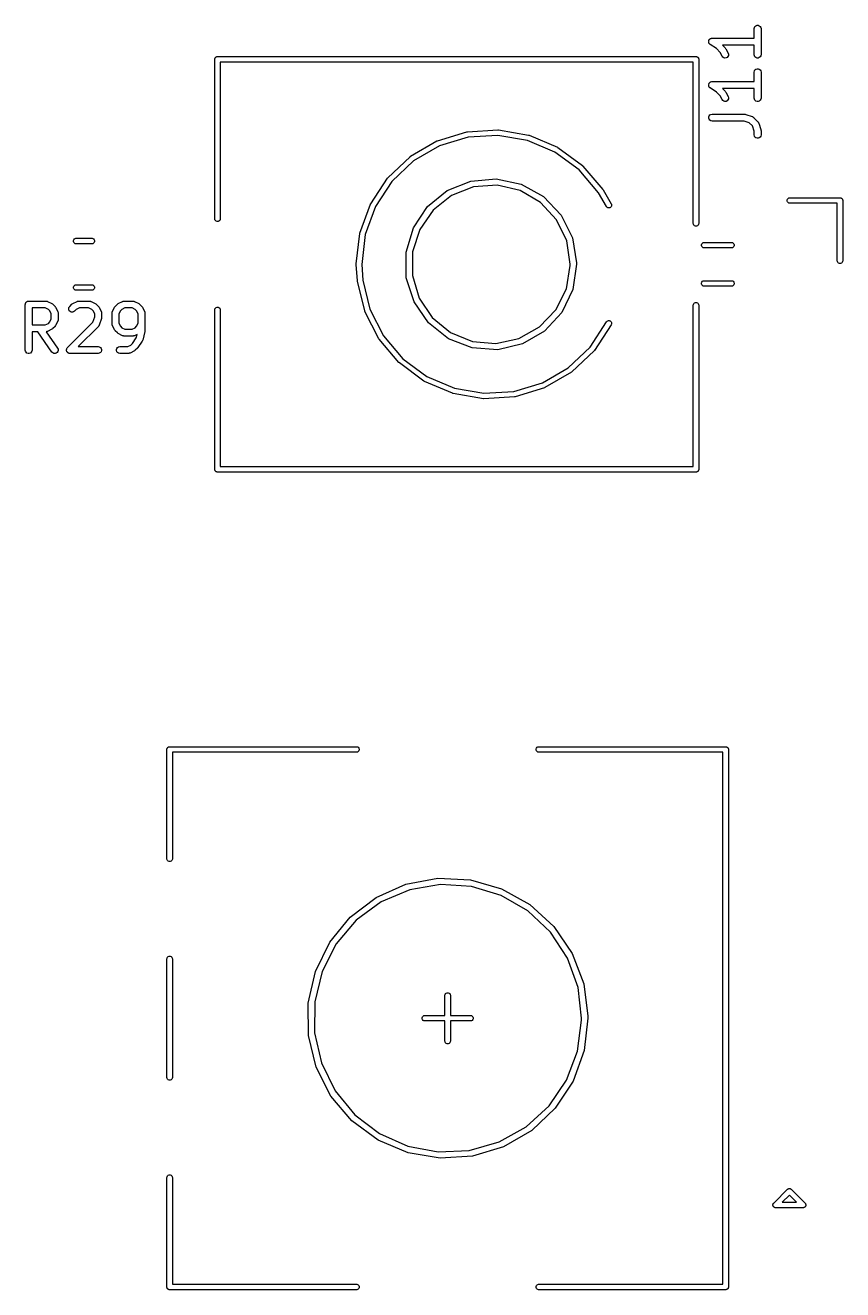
# Model space of a CAD drawing. Extents: x 105.5 to 202.9, y -138.6 to -44.
# Drawn here: x 178.81 to 196.75, y -119.03 to -91.27 of the extents above; entities that cross this region are included whole.
import ezdxf

# ---------------------------------------------------------------- set-up
doc = ezdxf.new("R2010")
doc.units = 0
doc.header["$MEASUREMENT"] = 0
doc.layers.add('BLACK', color=7, linetype='CONTINUOUS')

msp = doc.modelspace()

# ---------------------------------------------------------------- linework, layer by layer
at = {"layer": 'BLACK', "linetype": 'CONTINUOUS'}
for p, q in [((194.812, -91.3215), (194.825, -91.2989)), ((194.825, -91.2989), (194.845, -91.2822)), ((194.845, -91.2822), (194.87, -91.2733)), ((194.87, -91.2733), (194.896, -91.2733)), ((194.896, -91.2733), (194.92, -91.2822)), ((194.92, -91.2822), (194.94, -91.2989)), ((194.94, -91.2989), (194.953, -91.3215)), ((193.816, -91.5993), (193.818, -91.5954)), ((193.818, -91.5954), (193.823, -91.5885)), ((193.823, -91.5885), (193.828, -91.581)), ((193.828, -91.581), (193.832, -91.5786)), ((193.832, -91.5786), (193.834, -91.5754)), ((193.834, -91.5754), (193.842, -91.5709)), ((193.842, -91.5709), (193.849, -91.5656)), ((193.849, -91.5656), (193.853, -91.5645)), ((193.853, -91.5645), (193.857, -91.5624)), ((193.857, -91.5624), (193.866, -91.5608)), ((193.866, -91.5608), (193.874, -91.5583)), ((193.874, -91.5583), (193.879, -91.5586)), ((193.879, -91.5586), (193.883, -91.5579)), ((193.883, -91.5579), (194.808, -91.5579)), ((194.808, -91.3471), (194.812, -91.3215)), ((194.808, -91.5579), (194.808, -91.3471)), ((194.953, -91.3215), (194.958, -91.3471)), ((194.958, -91.3471), (194.958, -91.9186)), ((193.808, -91.628), (193.809, -91.624)), ((193.809, -91.6369), (193.808, -91.628)), ((193.809, -91.6198), (193.812, -91.6114)), ((193.809, -91.624), (193.809, -91.6198)), ((193.809, -91.6459), (193.809, -91.6369)), ((193.81, -91.6498), (193.809, -91.6459)), ((193.811, -91.6539), (193.81, -91.6498)), ((193.815, -91.6619), (193.811, -91.6539)), ((193.812, -91.6114), (193.814, -91.6027)), ((193.814, -91.6027), (193.816, -91.5993)), ((193.818, -91.6704), (193.815, -91.6619)), ((193.82, -91.6735), (193.818, -91.6704)), ((193.822, -91.6773), (193.82, -91.6735)), ((193.829, -91.6835), (193.822, -91.6773)), ((193.834, -91.6903), (193.829, -91.6835)), ((193.838, -91.6924), (193.834, -91.6903)), ((193.841, -91.6953), (193.838, -91.6924)), ((193.978, -91.7864), (193.841, -91.6953)), ((194.059, -91.8678), (193.978, -91.7864)), ((194.101, -91.9521), (194.059, -91.8678)), ((194.808, -91.7079), (194.111, -91.7079)), ((194.111, -91.7079), (194.174, -91.7703)), ((194.174, -91.7703), (194.181, -91.7801)), ((194.181, -91.7801), (194.188, -91.7898)), ((194.188, -91.7898), (194.235, -91.885)), ((194.808, -91.9186), (194.808, -91.7079)), ((182.97, -92.0094), (182.972, -92.0044)), ((182.97, -92.0148), (182.97, -92.0094)), ((182.97, -95.5252), (182.97, -92.0148)), ((182.972, -92.0044), (182.973, -91.9992)), ((182.973, -91.9992), (182.976, -91.9946)), ((182.976, -91.9946), (182.977, -91.9895)), ((182.977, -91.9895), (182.981, -91.9854)), ((182.981, -91.9854), (182.984, -91.9808)), ((182.984, -91.9808), (182.988, -91.9774)), ((182.988, -91.9774), (182.991, -91.9733)), ((182.991, -91.9733), (182.996, -91.9707)), ((182.996, -91.9707), (183, -91.9672)), ((183, -91.9672), (183.005, -91.9654)), ((183.005, -91.9654), (183.009, -91.9627)), ((183.009, -91.9627), (183.015, -91.9618)), ((183.015, -91.9618), (183.02, -91.96)), ((183.02, -91.96), (183.025, -91.96)), ((183.025, -91.96), (183.025, -91.96)), ((183.025, -91.96), (193.535, -91.96)), ((193.47, -92.08), (183.09, -92.08)), ((183.09, -92.08), (183.09, -95.5252)), ((193.47, -95.6252), (193.47, -92.08)), ((193.535, -91.96), (193.541, -91.96)), ((193.535, -91.96), (193.535, -91.96)), ((193.541, -91.96), (193.546, -91.9618)), ((193.546, -91.9618), (193.551, -91.9627)), ((193.551, -91.9627), (193.556, -91.9654)), ((193.556, -91.9654), (193.561, -91.9672)), ((193.561, -91.9672), (193.565, -91.9707)), ((193.565, -91.9707), (193.569, -91.9733)), ((193.569, -91.9733), (193.573, -91.9774)), ((193.573, -91.9774), (193.577, -91.9808)), ((193.577, -91.9808), (193.58, -91.9855)), ((193.58, -91.9855), (193.583, -91.9895)), ((193.583, -91.9895), (193.585, -91.9945)), ((193.585, -91.9945), (193.587, -91.9992)), ((193.587, -91.9992), (193.588, -92.0044)), ((193.588, -92.0044), (193.59, -92.0094)), ((193.59, -92.0094), (193.59, -92.0147)), ((193.59, -92.0147), (193.59, -92.0148)), ((193.59, -92.0148), (193.59, -95.6252)), ((194.117, -91.973), (194.101, -91.9521)), ((194.139, -91.9874), (194.117, -91.973)), ((194.164, -91.9934), (194.139, -91.9874)), ((194.19, -91.9905), (194.164, -91.9934)), ((194.213, -91.9788), (194.19, -91.9905)), ((194.231, -91.9599), (194.213, -91.9788)), ((194.241, -91.936), (194.231, -91.9599)), ((194.235, -91.885), (194.243, -91.91)), ((194.243, -91.91), (194.241, -91.936)), ((194.812, -91.9442), (194.808, -91.9186)), ((194.825, -91.9668), (194.812, -91.9442)), ((194.845, -91.9835), (194.825, -91.9668)), ((194.87, -91.9924), (194.845, -91.9835)), ((194.896, -91.9924), (194.87, -91.9924)), ((194.92, -91.9835), (194.896, -91.9924)), ((194.94, -91.9668), (194.92, -91.9835)), ((194.953, -91.9442), (194.94, -91.9668)), ((194.958, -91.9186), (194.953, -91.9442)), ((194.808, -92.2995), (194.812, -92.2739)), ((194.808, -92.5102), (194.808, -92.2995)), ((194.812, -92.2739), (194.825, -92.2513)), ((194.825, -92.2513), (194.845, -92.2346)), ((194.845, -92.2346), (194.87, -92.2257)), ((194.87, -92.2257), (194.896, -92.2257)), ((194.896, -92.2257), (194.92, -92.2346)), ((194.92, -92.2346), (194.94, -92.2513)), ((194.94, -92.2513), (194.953, -92.2739)), ((194.953, -92.2739), (194.958, -92.2995)), ((194.958, -92.2995), (194.958, -92.871)), ((193.808, -92.5804), (193.809, -92.5764)), ((193.809, -92.5893), (193.808, -92.5804)), ((193.809, -92.5722), (193.812, -92.5638)), ((193.809, -92.5764), (193.809, -92.5722)), ((193.809, -92.5983), (193.809, -92.5893)), ((193.81, -92.6022), (193.809, -92.5983)), ((193.811, -92.6063), (193.81, -92.6022)), ((193.815, -92.6143), (193.811, -92.6063)), ((193.812, -92.5638), (193.814, -92.5551)), ((193.814, -92.5551), (193.816, -92.5516)), ((193.818, -92.6227), (193.815, -92.6143)), ((193.816, -92.5516), (193.818, -92.5477)), ((193.818, -92.5477), (193.823, -92.5409)), ((193.82, -92.6259), (193.818, -92.6227)), ((193.822, -92.6296), (193.82, -92.6259)), ((193.829, -92.6358), (193.822, -92.6296)), ((193.823, -92.5409), (193.828, -92.5334)), ((193.828, -92.5334), (193.832, -92.531)), ((193.834, -92.6427), (193.829, -92.6358)), ((193.832, -92.531), (193.834, -92.5278)), ((193.834, -92.5278), (193.842, -92.5233)), ((193.838, -92.6448), (193.834, -92.6427)), ((193.841, -92.6476), (193.838, -92.6448)), ((193.978, -92.7388), (193.841, -92.6476)), ((193.842, -92.5233), (193.849, -92.518)), ((193.849, -92.518), (193.853, -92.5168)), ((193.853, -92.5168), (193.857, -92.5148)), ((193.857, -92.5148), (193.866, -92.5132)), ((193.866, -92.5132), (193.874, -92.5107)), ((193.874, -92.5107), (193.879, -92.511)), ((193.879, -92.511), (193.883, -92.5102)), ((193.883, -92.5102), (194.808, -92.5102)), ((194.808, -92.6602), (194.111, -92.6602)), ((194.111, -92.6602), (194.174, -92.7227)), ((194.808, -92.871), (194.808, -92.6602)), ((194.059, -92.8201), (193.978, -92.7388)), ((194.101, -92.9045), (194.059, -92.8201)), ((194.117, -92.9254), (194.101, -92.9045)), ((194.139, -92.9398), (194.117, -92.9254)), ((194.164, -92.9458), (194.139, -92.9398)), ((194.19, -92.9428), (194.164, -92.9458)), ((194.174, -92.7227), (194.181, -92.7325)), ((194.181, -92.7325), (194.188, -92.7422)), ((194.188, -92.7422), (194.235, -92.8374)), ((194.213, -92.9312), (194.19, -92.9428)), ((194.231, -92.9123), (194.213, -92.9312)), ((194.241, -92.8884), (194.231, -92.9123)), ((194.235, -92.8374), (194.243, -92.8624)), ((194.243, -92.8624), (194.241, -92.8884)), ((194.812, -92.8966), (194.808, -92.871)), ((194.825, -92.9192), (194.812, -92.8966)), ((194.845, -92.9359), (194.825, -92.9192)), ((194.87, -92.9448), (194.845, -92.9359)), ((194.896, -92.9448), (194.87, -92.9448)), ((194.92, -92.9359), (194.896, -92.9448)), ((194.94, -92.9192), (194.92, -92.9359)), ((194.953, -92.8966), (194.94, -92.9192)), ((194.958, -92.871), (194.953, -92.8966)), ((193.809, -93.2865), (193.818, -93.262)), ((193.818, -93.262), (193.834, -93.2421)), ((193.834, -93.2421), (193.857, -93.229)), ((193.857, -93.229), (193.883, -93.2245)), ((193.883, -93.2245), (194.597, -93.2245)), ((194.597, -93.2245), (194.609, -93.2266)), ((194.609, -93.2266), (194.621, -93.2284)), ((194.621, -93.2284), (194.763, -93.276)), ((193.809, -93.3125), (193.809, -93.2865)), ((193.818, -93.337), (193.809, -93.3125)), ((193.834, -93.357), (193.818, -93.337)), ((193.857, -93.37), (193.834, -93.357)), ((193.883, -93.3745), (193.857, -93.37)), ((194.585, -93.3745), (193.883, -93.3745)), ((194.699, -93.4127), (194.585, -93.3745)), ((194.769, -93.4829), (194.699, -93.4127)), ((194.763, -93.276), (194.767, -93.278)), ((194.767, -93.278), (194.771, -93.2792)), ((194.808, -93.5974), (194.769, -93.4829)), ((194.771, -93.2792), (194.779, -93.2842)), ((194.779, -93.2842), (194.786, -93.2884)), ((194.786, -93.2884), (194.789, -93.2916)), ((194.789, -93.2916), (194.793, -93.2941)), ((194.793, -93.2941), (194.888, -93.3893)), ((194.888, -93.3893), (194.891, -93.3929)), ((194.891, -93.3929), (194.894, -93.3958)), ((194.894, -93.3958), (194.898, -93.4035)), ((194.898, -93.4035), (194.903, -93.4107)), ((194.903, -93.4107), (194.904, -93.4149)), ((194.904, -93.4149), (194.906, -93.4187)), ((194.906, -93.4187), (194.954, -93.5615)), ((187.266, -94.15), (187.846, -93.8132)), ((187.846, -93.8132), (187.852, -93.8099)), ((187.852, -93.8099), (187.855, -93.809)), ((187.855, -93.809), (187.858, -93.8077)), ((187.858, -93.8077), (188.5, -93.6133)), ((188.528, -93.7302), (187.9, -93.9205)), ((188.5, -93.6133), (188.507, -93.6116)), ((188.507, -93.6116), (188.511, -93.6114)), ((188.511, -93.6114), (188.514, -93.6109)), ((188.514, -93.6109), (189.183, -93.5694)), ((189.184, -93.6896), (188.528, -93.7302)), ((189.183, -93.5694), (189.191, -93.5694)), ((189.831, -93.8007), (189.184, -93.6896)), ((189.191, -93.5694), (189.194, -93.5699)), ((189.194, -93.5699), (189.197, -93.5701)), ((189.197, -93.5701), (189.858, -93.6837)), ((190.435, -94.0578), (189.831, -93.8007)), ((189.858, -93.6837), (189.858, -93.6837)), ((189.858, -93.6837), (189.858, -93.6837)), ((189.858, -93.6837), (189.865, -93.6854)), ((189.865, -93.6854), (189.868, -93.6867)), ((189.868, -93.6867), (189.871, -93.6876)), ((189.871, -93.6876), (190.488, -93.9501)), ((194.808, -93.6805), (194.808, -93.5974)), ((194.812, -93.7061), (194.808, -93.6805)), ((194.825, -93.7287), (194.812, -93.7061)), ((194.845, -93.7454), (194.825, -93.7287)), ((194.87, -93.7543), (194.845, -93.7454)), ((194.896, -93.7543), (194.87, -93.7543)), ((194.92, -93.7454), (194.896, -93.7543)), ((194.94, -93.7287), (194.92, -93.7454)), ((194.953, -93.7061), (194.94, -93.7287)), ((194.958, -93.6805), (194.953, -93.7061)), ((194.954, -93.5615), (194.956, -93.5734)), ((194.956, -93.5734), (194.958, -93.5852)), ((194.958, -93.5852), (194.958, -93.6805)), ((187.9, -93.9205), (187.332, -94.2503)), ((190.963, -94.4469), (190.435, -94.0578)), ((190.488, -93.9501), (190.495, -93.9534)), ((190.495, -93.9534), (190.497, -93.9554)), ((190.497, -93.9554), (190.5, -93.957)), ((190.5, -93.957), (191.04, -94.3544)), ((186.768, -94.6194), (187.255, -94.1583)), ((187.332, -94.2503), (186.856, -94.7018)), ((187.255, -94.1583), (187.261, -94.1536)), ((187.261, -94.1536), (187.263, -94.1519)), ((187.263, -94.1519), (187.266, -94.15)), ((191.04, -94.3544), (191.04, -94.3544)), ((191.04, -94.3544), (191.04, -94.3544)), ((191.04, -94.3544), (191.046, -94.3592)), ((191.046, -94.3592), (191.048, -94.3617)), ((191.048, -94.3617), (191.05, -94.3639)), ((191.05, -94.3639), (191.484, -94.8749)), ((186.391, -95.1908), (186.759, -94.6301)), ((186.759, -94.6301), (186.764, -94.6242)), ((186.759, -94.6301), (186.759, -94.6301)), ((186.759, -94.6301), (186.759, -94.6301)), ((186.764, -94.6242), (186.766, -94.6219)), ((186.766, -94.6219), (186.768, -94.6194)), ((188.591, -94.6919), (189.148, -94.6437)), ((189.148, -94.6437), (189.695, -94.7614)), ((191.39, -94.9485), (190.963, -94.4469)), ((186.856, -94.7018), (186.496, -95.2508)), ((187.64, -95.2547), (188.073, -94.9018)), ((188.073, -94.9018), (188.591, -94.6919)), ((188.651, -94.8219), (188.168, -95.0086)), ((189.167, -94.7854), (188.651, -94.8219)), ((189.671, -94.9022), (189.167, -94.7854)), ((190.118, -95.1621), (189.671, -94.9022)), ((189.695, -94.7614), (190.183, -95.0345)), ((191.484, -94.8749), (191.489, -94.8808)), ((191.489, -94.8808), (191.49, -94.8823)), ((191.49, -94.8823), (191.491, -94.8836)), ((191.491, -94.8836), (191.671, -95.1936)), ((186.156, -95.8335), (186.385, -95.2033)), ((186.385, -95.2033), (186.388, -95.1965)), ((186.388, -95.1965), (186.39, -95.1937)), ((186.39, -95.1937), (186.391, -95.1908)), ((188.168, -95.0086), (187.762, -95.3289)), ((190.469, -95.542), (190.118, -95.1621)), ((190.183, -95.0345), (190.568, -95.439)), ((191.567, -95.2539), (191.39, -94.9485)), ((191.671, -95.1936), (191.674, -95.2002)), ((191.674, -95.2002), (191.678, -95.2136)), ((195.53, -95.1094), (195.537, -95.0895)), ((195.53, -95.1306), (195.53, -95.1094)), ((195.537, -95.1505), (195.53, -95.1306)), ((195.537, -95.0895), (195.551, -95.0733)), ((195.551, -95.1667), (195.537, -95.1505)), ((195.551, -95.0733), (195.569, -95.0627)), ((195.569, -95.1773), (195.551, -95.1667)), ((195.569, -95.0627), (195.585, -95.06)), ((195.585, -95.18), (195.569, -95.1773)), ((195.585, -95.06), (196.695, -95.06)), ((196.63, -95.18), (195.585, -95.18)), ((196.63, -96.4452), (196.63, -95.18)), ((196.695, -95.06), (196.701, -95.06)), ((196.695, -95.06), (196.695, -95.06)), ((196.701, -95.06), (196.706, -95.0618)), ((196.706, -95.0618), (196.711, -95.0627)), ((196.711, -95.0627), (196.716, -95.0654)), ((196.716, -95.0654), (196.721, -95.0672)), ((196.721, -95.0672), (196.725, -95.0707)), ((196.725, -95.0707), (196.729, -95.0733)), ((196.729, -95.0733), (196.733, -95.0774)), ((196.733, -95.0774), (196.737, -95.0808)), ((196.737, -95.0808), (196.74, -95.0855)), ((196.74, -95.0855), (196.743, -95.0895)), ((196.743, -95.0895), (196.745, -95.0945)), ((196.745, -95.0945), (196.747, -95.0992)), ((196.747, -95.0992), (196.748, -95.1044)), ((196.748, -95.1044), (196.75, -95.1094)), ((196.75, -95.1094), (196.75, -95.1147)), ((196.75, -95.1147), (196.75, -95.1148)), ((196.75, -95.1148), (196.75, -96.4452)), ((186.496, -95.2508), (186.272, -95.8679)), ((187.329, -95.7195), (187.64, -95.2547)), ((187.762, -95.3289), (187.468, -95.7545)), ((190.568, -95.439), (190.818, -95.939)), ((191.575, -95.265), (191.567, -95.2539)), ((191.586, -95.2739), (191.575, -95.265)), ((191.598, -95.2801), (191.586, -95.2739)), ((191.612, -95.2833), (191.598, -95.2801)), ((191.626, -95.2833), (191.612, -95.2833)), ((191.639, -95.2801), (191.626, -95.2833)), ((191.652, -95.2739), (191.639, -95.2801)), ((191.662, -95.265), (191.652, -95.2739)), ((191.671, -95.2539), (191.662, -95.265)), ((191.676, -95.2411), (191.671, -95.2539)), ((191.679, -95.2275), (191.676, -95.2411)), ((191.678, -95.2136), (191.679, -95.2275)), ((182.973, -95.5408), (182.97, -95.5252)), ((182.984, -95.5592), (182.973, -95.5408)), ((183, -95.5728), (182.984, -95.5592)), ((183.02, -95.58), (183, -95.5728)), ((183.041, -95.58), (183.02, -95.58)), ((183.061, -95.5728), (183.041, -95.58)), ((183.077, -95.5592), (183.061, -95.5728)), ((183.087, -95.5408), (183.077, -95.5592)), ((183.09, -95.5252), (183.087, -95.5408)), ((187.169, -96.2551), (187.329, -95.7195)), ((187.468, -95.7545), (187.312, -96.2478)), ((190.693, -96.0084), (190.469, -95.542)), ((193.473, -95.6408), (193.47, -95.6252)), ((193.484, -95.6592), (193.473, -95.6408)), ((193.5, -95.6728), (193.484, -95.6592)), ((193.52, -95.68), (193.5, -95.6728)), ((193.541, -95.68), (193.52, -95.68)), ((193.561, -95.6728), (193.541, -95.68)), ((193.577, -95.6592), (193.561, -95.6728)), ((193.587, -95.6408), (193.577, -95.6592)), ((193.59, -95.6252), (193.587, -95.6408)), ((179.869, -95.9994), (179.876, -95.9795)), ((179.869, -96.0206), (179.869, -95.9994)), ((179.876, -96.0405), (179.869, -96.0206)), ((179.876, -95.9795), (179.89, -95.9633)), ((179.89, -95.9633), (179.908, -95.9527)), ((179.908, -95.9527), (179.923, -95.95)), ((179.923, -95.95), (180.277, -95.95)), ((180.277, -95.95), (180.292, -95.9527)), ((180.292, -95.9527), (180.31, -95.9633)), ((180.31, -95.9633), (180.324, -95.9795)), ((180.324, -95.9795), (180.331, -95.9994)), ((180.331, -96.0206), (180.324, -96.0405)), ((180.331, -95.9994), (180.331, -96.0206)), ((186.076, -96.5131), (186.153, -95.8471)), ((186.153, -95.847), (186.155, -95.8397)), ((186.153, -95.8471), (186.153, -95.847)), ((186.153, -95.8471), (186.153, -95.8471)), ((186.155, -95.8397), (186.156, -95.8367)), ((186.156, -95.8367), (186.156, -95.8335)), ((186.272, -95.8679), (186.195, -96.5216)), ((190.77, -96.52), (190.693, -96.0084)), ((190.818, -95.939), (190.91, -96.4905)), ((179.89, -96.0567), (179.876, -96.0405)), ((179.908, -96.0673), (179.89, -96.0567)), ((179.923, -96.07), (179.908, -96.0673)), ((180.277, -96.07), (179.923, -96.07)), ((180.292, -96.0673), (180.277, -96.07)), ((180.31, -96.0567), (180.292, -96.0673)), ((180.324, -96.0405), (180.31, -96.0567)), ((187.173, -96.8141), (187.169, -96.2551)), ((187.312, -96.2478), (187.308, -96.7652)), ((193.65, -96.0894), (193.657, -96.0695)), ((193.65, -96.1106), (193.65, -96.0894)), ((193.657, -96.1305), (193.65, -96.1106)), ((193.657, -96.0695), (193.671, -96.0533)), ((193.671, -96.1467), (193.657, -96.1305)), ((193.671, -96.0533), (193.689, -96.0427)), ((193.689, -96.1573), (193.671, -96.1467)), ((193.689, -96.0427), (193.705, -96.04)), ((193.705, -96.16), (193.689, -96.1573)), ((193.705, -96.04), (194.315, -96.04)), ((194.315, -96.16), (193.705, -96.16)), ((194.315, -96.04), (194.331, -96.0427)), ((194.331, -96.1573), (194.315, -96.16)), ((194.331, -96.0427), (194.349, -96.0533)), ((194.349, -96.1467), (194.331, -96.1573)), ((194.349, -96.0533), (194.363, -96.0695)), ((194.363, -96.1305), (194.349, -96.1467)), ((194.363, -96.0695), (194.37, -96.0894)), ((194.37, -96.1106), (194.363, -96.1305)), ((194.37, -96.0894), (194.37, -96.1106)), ((186.075, -96.5163), (186.076, -96.5147)), ((186.075, -96.5237), (186.075, -96.5163)), ((186.098, -96.8815), (186.075, -96.5237)), ((186.076, -96.5147), (186.076, -96.5131)), ((186.195, -96.5216), (186.217, -96.8688)), ((190.685, -97.0577), (190.77, -96.5473)), ((190.77, -96.5473), (190.77, -96.52)), ((190.91, -96.52), (190.827, -97.0728)), ((190.91, -96.4905), (190.91, -96.52)), ((196.633, -96.4608), (196.63, -96.4452)), ((196.644, -96.4792), (196.633, -96.4608)), ((196.66, -96.4928), (196.644, -96.4792)), ((196.68, -96.5), (196.66, -96.4928)), ((196.701, -96.5), (196.68, -96.5)), ((196.721, -96.4928), (196.701, -96.5)), ((196.737, -96.4792), (196.721, -96.4928)), ((196.747, -96.4608), (196.737, -96.4792)), ((196.75, -96.4452), (196.747, -96.4608)), ((186.217, -96.8688), (186.373, -97.5081)), ((187.342, -97.3471), (187.173, -96.8141)), ((187.308, -96.7652), (187.456, -97.2609)), ((179.869, -97.0194), (179.876, -96.9995)), ((179.869, -97.0406), (179.869, -97.0194)), ((179.876, -97.0605), (179.869, -97.0406)), ((179.876, -96.9995), (179.89, -96.9833)), ((179.89, -97.0767), (179.876, -97.0605)), ((179.89, -96.9833), (179.908, -96.9727)), ((179.908, -97.0873), (179.89, -97.0767)), ((179.908, -96.9727), (179.923, -96.97)), ((179.923, -97.09), (179.908, -97.0873)), ((179.923, -96.97), (180.277, -96.97)), ((180.277, -97.09), (179.923, -97.09)), ((180.277, -96.97), (180.292, -96.9727)), ((180.292, -97.0873), (180.277, -97.09)), ((180.292, -96.9727), (180.31, -96.9833)), ((180.31, -97.0767), (180.292, -97.0873)), ((180.31, -96.9833), (180.324, -96.9995)), ((180.324, -97.0605), (180.31, -97.0767)), ((180.324, -96.9995), (180.331, -97.0194)), ((180.331, -97.0406), (180.324, -97.0605)), ((180.331, -97.0194), (180.331, -97.0406)), ((186.098, -96.8831), (186.098, -96.8815)), ((186.098, -96.8848), (186.098, -96.8831)), ((186.099, -96.8921), (186.098, -96.8848)), ((186.259, -97.5434), (186.099, -96.8921)), ((190.454, -97.5205), (190.685, -97.0577)), ((190.827, -97.0728), (190.585, -97.5767)), ((193.65, -96.9294), (193.657, -96.9095)), ((193.65, -96.9506), (193.65, -96.9294)), ((193.657, -96.9705), (193.65, -96.9506)), ((193.657, -96.9095), (193.671, -96.8933)), ((193.671, -96.9867), (193.657, -96.9705)), ((193.671, -96.8933), (193.689, -96.8827)), ((193.689, -96.9973), (193.671, -96.9867)), ((193.689, -96.8827), (193.705, -96.88)), ((193.705, -97), (193.689, -96.9973)), ((193.705, -96.88), (194.315, -96.88)), ((194.315, -97), (193.705, -97)), ((194.315, -96.88), (194.331, -96.8827)), ((194.331, -96.9973), (194.315, -97)), ((194.331, -96.8827), (194.349, -96.8933)), ((194.349, -96.9867), (194.331, -96.9973)), ((194.349, -96.8933), (194.363, -96.9095)), ((194.363, -96.9705), (194.349, -96.9867)), ((194.363, -96.9095), (194.37, -96.9294)), ((194.37, -96.9506), (194.363, -96.9705)), ((194.37, -96.9294), (194.37, -96.9506)), ((178.811, -97.4024), (178.812, -97.3959)), ((178.811, -98.4024), (178.811, -97.4024)), ((178.812, -97.3894), (178.814, -97.3832)), ((178.812, -97.3959), (178.812, -97.3894)), ((178.814, -97.3832), (178.815, -97.3767)), ((178.815, -97.3767), (178.819, -97.371)), ((178.819, -97.371), (178.821, -97.3649)), ((178.821, -97.3649), (178.825, -97.3599)), ((178.825, -97.3599), (178.828, -97.3542)), ((178.828, -97.3542), (178.833, -97.35)), ((178.833, -97.35), (178.838, -97.3449)), ((178.838, -97.3449), (178.843, -97.3416)), ((178.843, -97.3416), (178.848, -97.3374)), ((178.848, -97.3374), (178.854, -97.3352)), ((178.854, -97.3352), (178.86, -97.3319)), ((178.86, -97.3319), (178.867, -97.3308)), ((178.867, -97.3308), (178.873, -97.3285)), ((178.873, -97.3285), (178.879, -97.3285)), ((178.879, -97.3285), (178.886, -97.3274)), ((178.886, -97.3274), (179.267, -97.3274)), ((179.267, -97.3274), (179.271, -97.3281)), ((179.271, -97.3281), (179.275, -97.3279)), ((179.275, -97.3279), (179.284, -97.3304)), ((179.284, -97.3304), (179.292, -97.3319)), ((179.292, -97.3319), (179.296, -97.3341)), ((179.296, -97.3341), (179.3, -97.3353)), ((179.3, -97.3353), (179.395, -97.3829)), ((179.395, -97.3829), (179.405, -97.3901)), ((179.405, -97.3901), (179.415, -97.397)), ((179.415, -97.397), (179.463, -97.4446)), ((179.785, -97.4446), (179.833, -97.397)), ((179.833, -97.397), (179.843, -97.3901)), ((179.843, -97.3901), (179.852, -97.3829)), ((179.852, -97.3829), (179.947, -97.3353)), ((179.947, -97.3353), (179.952, -97.3341)), ((179.952, -97.3341), (179.955, -97.3319)), ((179.955, -97.3319), (179.964, -97.3304)), ((179.964, -97.3304), (179.972, -97.3279)), ((179.972, -97.3279), (179.977, -97.3281)), ((179.977, -97.3281), (179.981, -97.3274)), ((179.981, -97.3274), (180.219, -97.3274)), ((180.219, -97.3274), (180.223, -97.3281)), ((180.223, -97.3281), (180.228, -97.3279)), ((180.228, -97.3279), (180.236, -97.3304)), ((180.236, -97.3304), (180.245, -97.3319)), ((180.245, -97.3319), (180.248, -97.3341)), ((180.248, -97.3341), (180.253, -97.3353)), ((180.253, -97.3353), (180.348, -97.3829)), ((180.348, -97.3829), (180.357, -97.3901)), ((180.357, -97.3901), (180.367, -97.397)), ((180.367, -97.397), (180.415, -97.4446)), ((180.785, -97.4446), (180.833, -97.397)), ((180.833, -97.397), (180.843, -97.3901)), ((180.843, -97.3901), (180.852, -97.3829)), ((180.852, -97.3829), (180.947, -97.3353)), ((180.947, -97.3353), (180.952, -97.3341)), ((180.952, -97.3341), (180.955, -97.3319)), ((180.955, -97.3319), (180.964, -97.3304)), ((180.964, -97.3304), (180.972, -97.3279)), ((180.972, -97.3279), (180.977, -97.3281)), ((180.977, -97.3281), (180.981, -97.3274)), ((180.981, -97.3274), (181.171, -97.3274)), ((181.171, -97.3274), (181.176, -97.3281)), ((181.176, -97.3281), (181.18, -97.3279)), ((181.18, -97.3279), (181.188, -97.3304)), ((181.188, -97.3304), (181.197, -97.3319)), ((181.197, -97.3319), (181.201, -97.3341)), ((181.201, -97.3341), (181.205, -97.3353)), ((181.205, -97.3353), (181.3, -97.3829)), ((181.3, -97.3829), (181.31, -97.3901)), ((181.31, -97.3901), (181.32, -97.397)), ((181.32, -97.397), (181.367, -97.4446)), ((187.66, -97.8069), (187.342, -97.3471)), ((187.456, -97.2609), (187.743, -97.691)), ((193.47, -97.4148), (193.473, -97.3992)), ((193.47, -100.96), (193.47, -97.4148)), ((193.473, -97.3992), (193.484, -97.3808)), ((193.484, -97.3808), (193.5, -97.3672)), ((193.5, -97.3672), (193.52, -97.36)), ((193.52, -97.36), (193.541, -97.36)), ((193.541, -97.36), (193.561, -97.3672)), ((193.561, -97.3672), (193.577, -97.3808)), ((193.577, -97.3808), (193.587, -97.3992)), ((193.587, -97.3992), (193.59, -97.4148)), ((193.59, -97.4148), (193.59, -101.025)), ((178.961, -97.4774), (178.961, -97.8512)), ((179.249, -97.4774), (178.961, -97.4774)), ((179.317, -97.5116), (179.249, -97.4774)), ((179.348, -97.542), (179.317, -97.5116)), ((179.382, -97.6106), (179.348, -97.542)), ((179.382, -97.718), (179.382, -97.6106)), ((179.463, -97.4446), (179.469, -97.4544)), ((179.469, -97.4544), (179.477, -97.4641)), ((179.477, -97.4641), (179.524, -97.5593)), ((179.524, -97.5593), (179.525, -97.5635)), ((179.525, -97.5635), (179.528, -97.5672)), ((179.528, -97.5672), (179.529, -97.5759)), ((179.529, -97.5759), (179.532, -97.5843)), ((179.532, -97.5843), (179.531, -97.5886)), ((179.531, -97.5886), (179.532, -97.5929)), ((179.532, -97.5929), (179.532, -97.7357)), ((179.763, -97.4911), (179.77, -97.4659)), ((179.766, -97.517), (179.763, -97.4911)), ((179.777, -97.5406), (179.766, -97.517)), ((179.77, -97.4659), (179.785, -97.4446)), ((179.795, -97.5591), (179.777, -97.5406)), ((179.819, -97.5701), (179.795, -97.5591)), ((179.845, -97.5723), (179.819, -97.5701)), ((179.87, -97.5656), (179.845, -97.5723)), ((179.891, -97.5507), (179.87, -97.5656)), ((179.93, -97.5116), (179.891, -97.5507)), ((179.999, -97.4774), (179.93, -97.5116)), ((180.201, -97.4774), (179.999, -97.4774)), ((180.27, -97.5116), (180.201, -97.4774)), ((180.3, -97.542), (180.27, -97.5116)), ((180.296, -97.7904), (180.335, -97.6759)), ((180.335, -97.6106), (180.3, -97.542)), ((180.335, -97.6759), (180.335, -97.6106)), ((180.415, -97.4446), (180.422, -97.4544)), ((180.422, -97.4544), (180.429, -97.4641)), ((180.429, -97.4641), (180.477, -97.5593)), ((180.477, -97.5593), (180.478, -97.5635)), ((180.478, -97.5635), (180.48, -97.5672)), ((180.48, -97.5672), (180.482, -97.5759)), ((180.482, -97.6999), (180.481, -97.7118)), ((180.482, -97.5759), (180.484, -97.5843)), ((180.485, -97.6881), (180.482, -97.6999)), ((180.484, -97.5843), (180.484, -97.5886)), ((180.484, -97.5886), (180.485, -97.5929)), ((180.485, -97.5929), (180.485, -97.6881)), ((180.715, -97.5929), (180.716, -97.5886)), ((180.715, -97.831), (180.715, -97.5929)), ((180.716, -97.5843), (180.718, -97.5759)), ((180.716, -97.5886), (180.716, -97.5843)), ((180.718, -97.5759), (180.72, -97.5672)), ((180.72, -97.5672), (180.722, -97.5635)), ((180.722, -97.5635), (180.723, -97.5593)), ((180.723, -97.5593), (180.771, -97.4641)), ((180.771, -97.4641), (180.778, -97.4544)), ((180.778, -97.4544), (180.785, -97.4446)), ((180.9, -97.542), (180.865, -97.6106)), ((180.865, -97.6106), (180.865, -97.8132)), ((180.93, -97.5116), (180.9, -97.542)), ((180.999, -97.4774), (180.93, -97.5116)), ((181.154, -97.4774), (180.999, -97.4774)), ((181.222, -97.5116), (181.154, -97.4774)), ((181.253, -97.542), (181.222, -97.5116)), ((181.287, -97.6106), (181.253, -97.542)), ((181.287, -97.8132), (181.287, -97.6106)), ((181.367, -97.4446), (181.374, -97.4544)), ((181.374, -97.4544), (181.381, -97.4641)), ((181.381, -97.4641), (181.429, -97.5593)), ((181.429, -97.5593), (181.43, -97.5635)), ((181.43, -97.5635), (181.432, -97.5672)), ((181.432, -97.5672), (181.434, -97.5759)), ((181.434, -97.5759), (181.436, -97.5843)), ((181.436, -97.5843), (181.436, -97.5886)), ((181.436, -97.5886), (181.437, -97.5929)), ((181.437, -97.5929), (181.437, -97.9738)), ((182.97, -97.5148), (182.973, -97.4992)), ((182.97, -101.025), (182.97, -97.5148)), ((182.973, -97.4992), (182.984, -97.4808)), ((182.984, -97.4808), (183, -97.4672)), ((183, -97.4672), (183.02, -97.46)), ((183.02, -97.46), (183.041, -97.46)), ((183.041, -97.46), (183.061, -97.4672)), ((183.061, -97.4672), (183.077, -97.4808)), ((183.077, -97.4808), (183.087, -97.4992)), ((183.087, -97.4992), (183.09, -97.5148)), ((183.09, -97.5148), (183.09, -100.96)), ((186.26, -97.5464), (186.259, -97.5434)), ((186.26, -97.5496), (186.26, -97.5464)), ((186.263, -97.5564), (186.26, -97.5496)), ((186.568, -98.1536), (186.263, -97.5564)), ((186.373, -97.5081), (186.672, -98.0928)), ((187.743, -97.691), (188.145, -98.0177)), ((190.097, -97.8949), (190.454, -97.5205)), ((190.585, -97.5767), (190.206, -97.9872)), ((178.961, -97.8512), (179.249, -97.8512)), ((179.249, -97.8512), (179.317, -97.8169)), ((179.395, -97.9457), (179.3, -97.9933)), ((179.317, -97.8169), (179.348, -97.7865)), ((179.348, -97.7865), (179.382, -97.718)), ((179.405, -97.9385), (179.395, -97.9457)), ((179.415, -97.9316), (179.405, -97.9385)), ((179.463, -97.884), (179.415, -97.9316)), ((179.469, -97.8742), (179.463, -97.884)), ((179.477, -97.8645), (179.469, -97.8742)), ((179.524, -97.7693), (179.477, -97.8645)), ((179.525, -97.7651), (179.524, -97.7693)), ((179.528, -97.7614), (179.525, -97.7651)), ((179.529, -97.7527), (179.528, -97.7614)), ((179.532, -97.7443), (179.529, -97.7527)), ((179.532, -97.7357), (179.531, -97.74)), ((179.531, -97.74), (179.532, -97.7443)), ((179.737, -98.3493), (180.296, -97.7904)), ((180.415, -97.884), (179.972, -98.3274)), ((180.417, -97.8804), (180.415, -97.884)), ((180.421, -97.8776), (180.417, -97.8804)), ((180.425, -97.8698), (180.421, -97.8776)), ((180.43, -97.8626), (180.425, -97.8698)), ((180.431, -97.8585), (180.43, -97.8626)), ((180.433, -97.8547), (180.431, -97.8585)), ((180.481, -97.7118), (180.433, -97.8547)), ((180.716, -97.8352), (180.715, -97.831)), ((180.716, -97.8395), (180.716, -97.8352)), ((180.718, -97.8479), (180.716, -97.8395)), ((180.72, -97.8566), (180.718, -97.8479)), ((180.722, -97.8603), (180.72, -97.8566)), ((180.723, -97.8645), (180.722, -97.8603)), ((180.771, -97.9597), (180.723, -97.8645)), ((180.778, -97.9694), (180.771, -97.9597)), ((180.785, -97.9792), (180.778, -97.9694)), ((180.833, -98.0268), (180.785, -97.9792)), ((180.865, -97.8132), (180.9, -97.8818)), ((180.9, -97.8818), (180.93, -97.9122)), ((180.93, -97.9122), (180.999, -97.9464)), ((180.999, -97.9464), (181.154, -97.9464)), ((181.154, -97.9464), (181.222, -97.9122)), ((181.222, -97.9122), (181.253, -97.8818)), ((181.253, -97.8818), (181.287, -97.8132)), ((181.437, -97.9738), (181.435, -97.9828)), ((188.099, -98.153), (187.66, -97.8069)), ((189.645, -98.1477), (190.097, -97.8949)), ((191.205, -98.3382), (191.569, -97.7834)), ((191.669, -97.8492), (191.301, -98.4099)), ((191.569, -97.7834), (191.573, -97.7774)), ((191.573, -97.7774), (191.583, -97.7679)), ((191.583, -97.7679), (191.595, -97.7611)), ((191.595, -97.7611), (191.609, -97.7571)), ((191.609, -97.7571), (191.623, -97.7564)), ((191.623, -97.7564), (191.636, -97.7588)), ((191.636, -97.7588), (191.649, -97.7644)), ((191.649, -97.7644), (191.66, -97.7727)), ((191.66, -97.7727), (191.669, -97.7834)), ((191.669, -97.7834), (191.675, -97.7958)), ((191.675, -97.8367), (191.669, -97.8492)), ((191.675, -97.7958), (191.678, -97.8093)), ((191.678, -97.8232), (191.675, -97.8367)), ((191.678, -97.8093), (191.678, -97.8232)), ((179.085, -98.0012), (178.961, -98.0012)), ((178.961, -98.0012), (178.961, -98.4024)), ((179.396, -98.4454), (179.085, -98.0012)), ((179.271, -98.0004), (179.268, -98.001)), ((179.268, -98.001), (179.519, -98.3594)), ((179.275, -98.0007), (179.271, -98.0004)), ((179.284, -97.9982), (179.275, -98.0007)), ((179.292, -97.9967), (179.284, -97.9982)), ((179.296, -97.9945), (179.292, -97.9967)), ((179.3, -97.9933), (179.296, -97.9945)), ((180.843, -98.0337), (180.833, -98.0268)), ((180.852, -98.0409), (180.843, -98.0337)), ((180.947, -98.0885), (180.852, -98.0409)), ((180.952, -98.0897), (180.947, -98.0885)), ((180.955, -98.0919), (180.952, -98.0897)), ((180.964, -98.0934), (180.955, -98.0919)), ((180.972, -98.0959), (180.964, -98.0934)), ((180.977, -98.0957), (180.972, -98.0959)), ((180.981, -98.0964), (180.977, -98.0957)), ((181.171, -98.0964), (180.981, -98.0964)), ((181.161, -98.2594), (181.245, -98.1335)), ((181.176, -98.0957), (181.171, -98.0964)), ((181.18, -98.0959), (181.176, -98.0957)), ((181.188, -98.0934), (181.18, -98.0959)), ((181.197, -98.0919), (181.188, -98.0934)), ((181.201, -98.0897), (181.197, -98.0919)), ((181.205, -98.0885), (181.201, -98.0897)), ((181.263, -98.0594), (181.205, -98.0885)), ((181.245, -98.1335), (181.263, -98.0594)), ((181.377, -98.2059), (181.281, -98.3487)), ((181.382, -98.1941), (181.377, -98.2059)), ((181.387, -98.1825), (181.382, -98.1941)), ((181.435, -97.992), (181.387, -98.1825)), ((181.435, -97.9828), (181.435, -97.992)), ((186.57, -98.1563), (186.568, -98.1536)), ((186.572, -98.1592), (186.57, -98.1563)), ((186.576, -98.1651), (186.572, -98.1592)), ((187.01, -98.6761), (186.576, -98.1651)), ((186.576, -98.1651), (186.576, -98.1651)), ((186.576, -98.1651), (186.576, -98.1651)), ((186.672, -98.0928), (187.097, -98.5931)), ((188.62, -98.3547), (188.099, -98.153)), ((188.145, -98.0177), (188.624, -98.2119)), ((188.624, -98.2119), (189.14, -98.2566)), ((189.14, -98.2566), (189.645, -98.1477)), ((190.206, -97.9872), (189.722, -98.268)), ((178.815, -98.428), (178.811, -98.4024)), ((178.828, -98.4506), (178.815, -98.428)), ((178.848, -98.4673), (178.828, -98.4506)), ((178.873, -98.4762), (178.848, -98.4673)), ((178.899, -98.4762), (178.873, -98.4762)), ((178.923, -98.4673), (178.899, -98.4762)), ((178.943, -98.4506), (178.923, -98.4673)), ((178.956, -98.428), (178.943, -98.4506)), ((178.961, -98.4024), (178.956, -98.428)), ((179.414, -98.4638), (179.396, -98.4454)), ((179.438, -98.4748), (179.414, -98.4638)), ((179.464, -98.4771), (179.438, -98.4748)), ((179.489, -98.4704), (179.464, -98.4771)), ((179.51, -98.4554), (179.489, -98.4704)), ((179.525, -98.4341), (179.51, -98.4554)), ((179.519, -98.3594), (179.53, -98.383)), ((179.532, -98.4089), (179.525, -98.4341)), ((179.53, -98.383), (179.532, -98.4089)), ((179.716, -98.3958), (179.717, -98.3927)), ((179.717, -98.4056), (179.716, -98.3958)), ((179.717, -98.3894), (179.72, -98.3801)), ((179.717, -98.3927), (179.717, -98.3894)), ((179.717, -98.4154), (179.717, -98.4056)), ((179.718, -98.4185), (179.717, -98.4154)), ((179.718, -98.4218), (179.718, -98.4185)), ((179.722, -98.4307), (179.718, -98.4218)), ((179.72, -98.3801), (179.723, -98.3707)), ((179.726, -98.4399), (179.722, -98.4307)), ((179.723, -98.3707), (179.724, -98.368)), ((179.724, -98.368), (179.726, -98.3649)), ((179.726, -98.3649), (179.732, -98.3574)), ((179.728, -98.4424), (179.726, -98.4399)), ((179.729, -98.4454), (179.728, -98.4424)), ((179.736, -98.4523), (179.729, -98.4454)), ((179.732, -98.3574), (179.737, -98.3493)), ((179.742, -98.4598), (179.736, -98.4523)), ((179.745, -98.4615), (179.742, -98.4598)), ((179.747, -98.4638), (179.745, -98.4615)), ((179.756, -98.468), (179.747, -98.4638)), ((179.765, -98.4729), (179.756, -98.468)), ((179.768, -98.4734), (179.765, -98.4729)), ((179.771, -98.4748), (179.768, -98.4734)), ((179.781, -98.4757), (179.771, -98.4748)), ((179.79, -98.4774), (179.781, -98.4757)), ((180.41, -98.4774), (179.79, -98.4774)), ((179.972, -98.3274), (180.41, -98.3274)), ((180.41, -98.3274), (180.435, -98.3319)), ((180.435, -98.4729), (180.41, -98.4774)), ((180.435, -98.3319), (180.458, -98.3449)), ((180.458, -98.4598), (180.435, -98.4729)), ((180.458, -98.3449), (180.474, -98.3649)), ((180.474, -98.4399), (180.458, -98.4598)), ((180.474, -98.3649), (180.483, -98.3894)), ((180.483, -98.4154), (180.474, -98.4399)), ((180.483, -98.3894), (180.483, -98.4154)), ((180.812, -98.3894), (180.821, -98.3649)), ((180.812, -98.4154), (180.812, -98.3894)), ((180.821, -98.4399), (180.812, -98.4154)), ((180.821, -98.3649), (180.838, -98.3449)), ((180.838, -98.4598), (180.821, -98.4399)), ((180.838, -98.3449), (180.86, -98.3319)), ((180.86, -98.4729), (180.838, -98.4598)), ((180.86, -98.3319), (180.886, -98.3274)), ((180.886, -98.4774), (180.86, -98.4729)), ((180.886, -98.3274), (181.058, -98.3274)), ((181.076, -98.4774), (180.886, -98.4774)), ((181.058, -98.3274), (181.127, -98.2931)), ((181.08, -98.4766), (181.076, -98.4774)), ((181.085, -98.4769), (181.08, -98.4766)), ((181.093, -98.4744), (181.085, -98.4769)), ((181.102, -98.4729), (181.093, -98.4744)), ((181.106, -98.4707), (181.102, -98.4729)), ((181.11, -98.4695), (181.106, -98.4707)), ((181.205, -98.4218), (181.11, -98.4695)), ((181.127, -98.2931), (181.161, -98.2594)), ((181.215, -98.4147), (181.205, -98.4218)), ((181.224, -98.4078), (181.215, -98.4147)), ((181.272, -98.3602), (181.224, -98.4078)), ((181.276, -98.3541), (181.272, -98.3602)), ((181.281, -98.3487), (181.276, -98.3541)), ((189.178, -98.3942), (188.62, -98.3547)), ((189.722, -98.268), (189.178, -98.3942)), ((190.728, -98.7897), (191.205, -98.3382)), ((191.292, -98.4206), (190.806, -98.8817)), ((191.295, -98.4181), (191.292, -98.4206)), ((191.297, -98.4158), (191.295, -98.4181)), ((191.301, -98.4099), (191.297, -98.4158)), ((191.301, -98.4099), (191.301, -98.4099)), ((191.301, -98.4099), (191.301, -98.4099)), ((187.013, -98.6783), (187.01, -98.6761)), ((187.015, -98.6808), (187.013, -98.6783)), ((187.02, -98.6856), (187.015, -98.6808)), ((187.56, -99.083), (187.02, -98.6856)), ((187.097, -98.5931), (187.626, -98.9822)), ((190.161, -99.1195), (190.728, -98.7897)), ((187.563, -99.0846), (187.56, -99.083)), ((187.566, -99.0866), (187.563, -99.0846)), ((187.572, -99.0899), (187.566, -99.0866)), ((188.189, -99.3524), (187.572, -99.0899)), ((187.626, -98.9822), (188.23, -99.2393)), ((190.795, -98.89), (190.215, -99.2268)), ((190.797, -98.8881), (190.795, -98.89)), ((190.8, -98.8864), (190.797, -98.8881)), ((190.806, -98.8817), (190.8, -98.8864)), ((190.806, -98.8817), (190.806, -98.8817)), ((190.806, -98.8817), (190.806, -98.8817)), ((188.192, -99.3533), (188.189, -99.3524)), ((188.195, -99.3546), (188.192, -99.3533)), ((188.203, -99.3563), (188.195, -99.3546)), ((188.864, -99.4699), (188.203, -99.3563)), ((188.203, -99.3563), (188.203, -99.3563)), ((188.203, -99.3563), (188.203, -99.3563)), ((188.23, -99.2393), (188.877, -99.3504)), ((188.877, -99.3504), (189.532, -99.3098)), ((189.532, -99.3098), (190.161, -99.1195)), ((190.202, -99.2323), (189.56, -99.4267)), ((190.205, -99.231), (190.202, -99.2323)), ((190.208, -99.2301), (190.205, -99.231)), ((190.215, -99.2268), (190.208, -99.2301)), ((188.867, -99.4701), (188.864, -99.4699)), ((188.87, -99.4706), (188.867, -99.4701)), ((188.877, -99.4706), (188.87, -99.4706)), ((189.547, -99.4291), (188.877, -99.4706)), ((189.55, -99.4286), (189.547, -99.4291)), ((189.553, -99.4284), (189.55, -99.4286)), ((189.56, -99.4267), (189.553, -99.4284)), ((182.97, -101.031), (182.97, -101.025)), ((182.97, -101.025), (182.97, -101.025)), ((182.972, -101.036), (182.97, -101.031)), ((183.09, -100.96), (193.47, -100.96)), ((193.59, -101.031), (193.588, -101.036)), ((193.59, -101.025), (193.59, -101.025)), ((193.59, -101.025), (193.59, -101.031)), ((182.973, -101.041), (182.972, -101.036)), ((182.976, -101.045), (182.973, -101.041)), ((182.977, -101.05), (182.976, -101.045)), ((182.981, -101.055), (182.977, -101.05)), ((182.984, -101.059), (182.981, -101.055)), ((182.988, -101.063), (182.984, -101.059)), ((182.991, -101.067), (182.988, -101.063)), ((182.996, -101.069), (182.991, -101.067)), ((183, -101.073), (182.996, -101.069)), ((183.005, -101.075), (183, -101.073)), ((183.009, -101.077), (183.005, -101.075)), ((183.015, -101.078), (183.009, -101.077)), ((183.02, -101.08), (183.015, -101.078)), ((183.025, -101.08), (183.02, -101.08)), ((193.535, -101.08), (183.025, -101.08)), ((183.025, -101.08), (183.025, -101.08)), ((193.541, -101.08), (193.535, -101.08)), ((193.535, -101.08), (193.535, -101.08)), ((193.546, -101.078), (193.541, -101.08)), ((193.551, -101.077), (193.546, -101.078)), ((193.556, -101.075), (193.551, -101.077)), ((193.561, -101.073), (193.556, -101.075)), ((193.565, -101.069), (193.561, -101.073)), ((193.569, -101.067), (193.565, -101.069)), ((193.573, -101.063), (193.569, -101.067)), ((193.577, -101.059), (193.573, -101.063)), ((193.58, -101.055), (193.577, -101.059)), ((193.583, -101.05), (193.58, -101.055)), ((193.585, -101.045), (193.583, -101.05)), ((193.587, -101.041), (193.585, -101.045)), ((193.588, -101.036), (193.587, -101.041)), ((181.925, -107.145), (181.927, -107.14)), ((181.927, -107.14), (181.931, -107.135)), ((181.931, -107.135), (181.933, -107.131)), ((181.933, -107.131), (181.937, -107.127)), ((181.937, -107.127), (181.941, -107.123)), ((181.941, -107.123), (181.945, -107.121)), ((181.945, -107.121), (181.95, -107.117)), ((181.95, -107.117), (181.955, -107.115)), ((181.955, -107.115), (181.959, -107.113)), ((181.959, -107.113), (181.964, -107.112)), ((181.964, -107.112), (181.969, -107.11)), ((181.969, -107.11), (181.975, -107.11)), ((181.975, -107.11), (181.975, -107.11)), ((181.975, -107.11), (186.085, -107.11)), ((186.085, -107.11), (186.101, -107.113)), ((186.101, -107.113), (186.119, -107.123)), ((186.119, -107.123), (186.133, -107.14)), ((186.133, -107.14), (186.14, -107.159)), ((190.02, -107.159), (190.027, -107.14)), ((190.027, -107.14), (190.041, -107.123)), ((190.041, -107.123), (190.059, -107.113)), ((190.059, -107.113), (190.075, -107.11)), ((190.075, -107.11), (194.185, -107.11)), ((194.185, -107.11), (194.191, -107.11)), ((194.185, -107.11), (194.185, -107.11)), ((194.191, -107.11), (194.196, -107.112)), ((194.196, -107.112), (194.201, -107.113)), ((194.201, -107.113), (194.205, -107.115)), ((194.205, -107.115), (194.21, -107.117)), ((194.21, -107.117), (194.215, -107.121)), ((194.215, -107.121), (194.219, -107.123)), ((194.219, -107.123), (194.223, -107.127)), ((194.223, -107.127), (194.227, -107.131)), ((194.227, -107.131), (194.229, -107.135)), ((194.229, -107.135), (194.233, -107.14)), ((194.233, -107.14), (194.235, -107.145)), ((181.92, -107.159), (181.922, -107.154)), ((181.92, -107.165), (181.92, -107.159)), ((181.92, -109.575), (181.92, -107.165)), ((181.922, -107.154), (181.923, -107.149)), ((181.923, -107.149), (181.925, -107.145)), ((186.085, -107.23), (182.04, -107.23)), ((182.04, -107.23), (182.04, -109.575)), ((186.101, -107.227), (186.085, -107.23)), ((186.119, -107.217), (186.101, -107.227)), ((186.133, -107.2), (186.119, -107.217)), ((186.14, -107.181), (186.133, -107.2)), ((186.14, -107.159), (186.14, -107.181)), ((190.02, -107.181), (190.02, -107.159)), ((190.027, -107.2), (190.02, -107.181)), ((190.041, -107.217), (190.027, -107.2)), ((190.059, -107.227), (190.041, -107.217)), ((190.075, -107.23), (190.059, -107.227)), ((194.12, -107.23), (190.075, -107.23)), ((194.12, -118.91), (194.12, -107.23)), ((194.235, -107.145), (194.237, -107.149)), ((194.237, -107.149), (194.238, -107.154)), ((194.238, -107.154), (194.24, -107.159)), ((194.24, -107.159), (194.24, -107.165)), ((194.24, -107.165), (194.24, -107.165)), ((194.24, -107.165), (194.24, -118.975)), ((181.923, -109.591), (181.92, -109.575)), ((181.933, -109.609), (181.923, -109.591)), ((181.95, -109.623), (181.933, -109.609)), ((181.969, -109.63), (181.95, -109.623)), ((181.991, -109.63), (181.969, -109.63)), ((182.01, -109.623), (181.991, -109.63)), ((182.027, -109.609), (182.01, -109.623)), ((182.037, -109.591), (182.027, -109.609)), ((182.04, -109.575), (182.037, -109.591)), ((186.512, -110.419), (187.164, -110.129)), ((187.164, -110.129), (187.865, -109.998)), ((187.921, -110.134), (187.25, -110.25)), ((187.865, -109.998), (188.578, -110.03)), ((188.601, -110.176), (187.921, -110.134)), ((188.578, -110.03), (189.264, -110.227)), ((189.252, -110.374), (188.601, -110.176)), ((185.944, -110.851), (186.512, -110.419)), ((187.25, -110.25), (186.623, -110.516)), ((189.841, -110.716), (189.252, -110.374)), ((189.264, -110.227), (189.886, -110.575)), ((186.623, -110.516), (186.075, -110.92)), ((190.335, -111.184), (189.841, -110.716)), ((189.886, -110.575), (190.412, -111.057)), ((185.491, -111.402), (185.944, -110.851)), ((186.075, -110.92), (185.634, -111.439)), ((190.709, -111.754), (190.335, -111.184)), ((190.412, -111.057), (190.812, -111.648)), ((185.177, -112.042), (185.491, -111.402)), ((185.634, -111.439), (185.324, -112.045)), ((181.92, -111.765), (181.923, -111.749)), ((181.92, -114.375), (181.92, -111.765)), ((181.923, -111.749), (181.933, -111.731)), ((181.933, -111.731), (181.95, -111.717)), ((181.95, -111.717), (181.969, -111.71)), ((181.969, -111.71), (181.991, -111.71)), ((181.991, -111.71), (182.01, -111.717)), ((182.01, -111.717), (182.027, -111.731)), ((182.027, -111.731), (182.037, -111.749)), ((182.037, -111.749), (182.04, -111.765)), ((182.04, -111.765), (182.04, -114.375)), ((190.941, -112.394), (190.709, -111.754)), ((190.812, -111.648), (191.066, -112.314)), ((185.018, -112.737), (185.177, -112.042)), ((185.324, -112.045), (185.163, -112.707)), ((191.02, -113.07), (190.941, -112.394)), ((191.066, -112.314), (191.16, -113.022)), ((188.02, -112.565), (188.023, -112.549)), ((188.02, -113.01), (188.02, -112.565)), ((188.023, -112.549), (188.033, -112.531)), ((188.033, -112.531), (188.05, -112.517)), ((188.05, -112.517), (188.069, -112.51)), ((188.069, -112.51), (188.091, -112.51)), ((188.091, -112.51), (188.11, -112.517)), ((188.11, -112.517), (188.127, -112.531)), ((188.127, -112.531), (188.137, -112.549)), ((188.137, -112.549), (188.14, -112.565)), ((188.14, -112.565), (188.14, -113.01)), ((185.024, -113.451), (185.018, -112.737)), ((185.163, -112.707), (185.157, -113.388)), ((187.52, -113.059), (187.527, -113.04)), ((187.52, -113.081), (187.52, -113.059)), ((187.527, -113.1), (187.52, -113.081)), ((187.527, -113.04), (187.541, -113.023)), ((187.541, -113.117), (187.527, -113.1)), ((187.541, -113.023), (187.559, -113.013)), ((187.559, -113.127), (187.541, -113.117)), ((187.559, -113.013), (187.575, -113.01)), ((187.575, -113.13), (187.559, -113.127)), ((187.575, -113.01), (188.02, -113.01)), ((188.02, -113.13), (187.575, -113.13)), ((188.02, -113.575), (188.02, -113.13)), ((188.14, -113.01), (188.585, -113.01)), ((188.585, -113.13), (188.14, -113.13)), ((188.14, -113.13), (188.14, -113.575)), ((188.585, -113.01), (188.601, -113.013)), ((188.601, -113.127), (188.585, -113.13)), ((188.601, -113.013), (188.619, -113.023)), ((188.619, -113.117), (188.601, -113.127)), ((188.619, -113.023), (188.633, -113.04)), ((188.633, -113.1), (188.619, -113.117)), ((188.633, -113.04), (188.64, -113.059)), ((188.64, -113.081), (188.633, -113.1)), ((188.64, -113.059), (188.64, -113.081)), ((190.93, -113.791), (191.02, -113.116)), ((191.02, -113.116), (191.02, -113.07)), ((191.16, -113.07), (191.077, -113.779)), ((191.16, -113.022), (191.16, -113.07)), ((185.193, -114.144), (185.024, -113.451)), ((185.157, -113.388), (185.309, -114.051)), ((188.023, -113.591), (188.02, -113.575)), ((188.033, -113.609), (188.023, -113.591)), ((188.05, -113.623), (188.033, -113.609)), ((188.069, -113.63), (188.05, -113.623)), ((188.091, -113.63), (188.069, -113.63)), ((188.11, -113.623), (188.091, -113.63)), ((188.127, -113.609), (188.11, -113.623)), ((188.137, -113.591), (188.127, -113.609)), ((188.14, -113.575), (188.137, -113.591)), ((190.688, -114.428), (190.93, -113.791)), ((191.077, -113.779), (190.834, -114.449)), ((185.309, -114.051), (185.609, -114.663)), ((185.518, -114.779), (185.193, -114.144)), ((181.923, -114.391), (181.92, -114.375)), ((181.933, -114.409), (181.923, -114.391)), ((181.95, -114.423), (181.933, -114.409)), ((181.969, -114.43), (181.95, -114.423)), ((181.991, -114.43), (181.969, -114.43)), ((182.01, -114.423), (181.991, -114.43)), ((182.027, -114.409), (182.01, -114.423)), ((182.037, -114.391), (182.027, -114.409)), ((182.04, -114.375), (182.037, -114.391)), ((190.306, -114.991), (190.688, -114.428)), ((190.834, -114.449), (190.443, -115.046)), ((185.979, -115.323), (185.518, -114.779)), ((185.609, -114.663), (186.041, -115.188)), ((186.041, -115.188), (186.583, -115.601)), ((189.804, -115.452), (190.306, -114.991)), ((190.443, -115.046), (189.925, -115.536)), ((186.554, -115.745), (185.979, -115.323)), ((189.21, -115.784), (189.804, -115.452)), ((187.21, -116.025), (186.554, -115.745)), ((186.583, -115.601), (187.206, -115.877)), ((189.925, -115.536), (189.308, -115.895)), ((187.206, -115.877), (187.875, -116.003)), ((187.875, -116.003), (188.555, -115.971)), ((188.555, -115.971), (189.21, -115.784)), ((189.308, -115.895), (188.625, -116.101)), ((187.913, -116.145), (187.21, -116.025)), ((188.625, -116.101), (187.913, -116.145)), ((181.92, -116.565), (181.923, -116.549)), ((181.92, -118.975), (181.92, -116.565)), ((181.923, -116.549), (181.933, -116.531)), ((181.933, -116.531), (181.95, -116.517)), ((181.95, -116.517), (181.969, -116.51)), ((181.969, -116.51), (181.991, -116.51)), ((181.991, -116.51), (182.01, -116.517)), ((182.01, -116.517), (182.027, -116.531)), ((182.027, -116.531), (182.037, -116.549)), ((182.037, -116.549), (182.04, -116.565)), ((182.04, -116.565), (182.04, -118.91)), ((195.243, -117.122), (195.541, -116.824)), ((195.541, -116.824), (195.545, -116.82)), ((195.541, -116.824), (195.541, -116.824)), ((195.545, -116.82), (195.55, -116.818)), ((195.55, -116.818), (195.554, -116.815)), ((195.554, -116.815), (195.559, -116.813)), ((195.559, -116.813), (195.564, -116.811)), ((195.564, -116.811), (195.57, -116.811)), ((195.57, -116.811), (195.575, -116.809)), ((195.575, -116.809), (195.58, -116.81)), ((195.58, -116.81), (195.585, -116.809)), ((195.585, -116.809), (195.59, -116.811)), ((195.59, -116.811), (195.596, -116.811)), ((195.596, -116.811), (195.601, -116.813)), ((195.601, -116.813), (195.606, -116.815)), ((195.606, -116.815), (195.61, -116.818)), ((195.61, -116.818), (195.615, -116.82)), ((195.615, -116.82), (195.619, -116.824)), ((195.619, -116.824), (195.619, -116.824)), ((195.619, -116.824), (195.917, -117.122)), ((195.227, -117.14), (195.232, -117.133)), ((195.232, -117.133), (195.234, -117.131)), ((195.234, -117.131), (195.236, -117.129)), ((195.236, -117.129), (195.241, -117.123)), ((195.241, -117.123), (195.243, -117.122)), ((195.58, -116.955), (195.425, -117.11)), ((195.425, -117.11), (195.735, -117.11)), ((195.735, -117.11), (195.58, -116.955)), ((195.917, -117.122), (195.919, -117.123)), ((195.919, -117.123), (195.924, -117.129)), ((195.924, -117.129), (195.926, -117.131)), ((195.926, -117.131), (195.928, -117.133)), ((195.928, -117.133), (195.933, -117.14)), ((195.219, -117.165), (195.22, -117.162)), ((195.22, -117.173), (195.219, -117.165)), ((195.22, -117.159), (195.223, -117.152)), ((195.22, -117.162), (195.22, -117.159)), ((195.22, -117.181), (195.22, -117.173)), ((195.221, -117.183), (195.22, -117.181)), ((195.221, -117.186), (195.221, -117.183)), ((195.225, -117.193), (195.221, -117.186)), ((195.223, -117.152), (195.225, -117.144)), ((195.225, -117.144), (195.226, -117.142)), ((195.227, -117.2), (195.225, -117.193)), ((195.226, -117.142), (195.227, -117.14)), ((195.229, -117.203), (195.227, -117.2)), ((195.23, -117.205), (195.229, -117.203)), ((195.236, -117.211), (195.23, -117.205)), ((195.241, -117.217), (195.236, -117.211)), ((195.243, -117.218), (195.241, -117.217)), ((195.245, -117.22), (195.243, -117.218)), ((195.252, -117.223), (195.245, -117.22)), ((195.259, -117.227), (195.252, -117.223)), ((195.262, -117.228), (195.259, -117.227)), ((195.264, -117.229), (195.262, -117.228)), ((195.272, -117.23), (195.264, -117.229)), ((195.275, -117.23), (195.272, -117.23)), ((195.277, -117.23), (195.275, -117.23)), ((195.285, -117.231), (195.277, -117.23)), ((195.288, -117.23), (195.285, -117.231)), ((195.872, -117.23), (195.288, -117.23)), ((195.875, -117.231), (195.872, -117.23)), ((195.883, -117.23), (195.875, -117.231)), ((195.885, -117.23), (195.883, -117.23)), ((195.888, -117.23), (195.885, -117.23)), ((195.896, -117.229), (195.888, -117.23)), ((195.898, -117.228), (195.896, -117.229)), ((195.901, -117.227), (195.898, -117.228)), ((195.908, -117.223), (195.901, -117.227)), ((195.915, -117.22), (195.908, -117.223)), ((195.917, -117.218), (195.915, -117.22)), ((195.919, -117.217), (195.917, -117.218)), ((195.924, -117.211), (195.919, -117.217)), ((195.93, -117.205), (195.924, -117.211)), ((195.931, -117.203), (195.93, -117.205)), ((195.933, -117.2), (195.931, -117.203)), ((195.933, -117.14), (195.934, -117.142)), ((195.935, -117.193), (195.933, -117.2)), ((195.934, -117.142), (195.935, -117.144)), ((195.935, -117.144), (195.937, -117.152)), ((195.939, -117.186), (195.935, -117.193)), ((195.937, -117.152), (195.94, -117.159)), ((195.94, -117.181), (195.939, -117.183)), ((195.939, -117.183), (195.939, -117.186)), ((195.94, -117.159), (195.94, -117.162)), ((195.94, -117.162), (195.941, -117.165)), ((195.941, -117.165), (195.94, -117.173)), ((195.94, -117.173), (195.94, -117.181)), ((181.92, -118.981), (181.92, -118.975)), ((181.92, -118.975), (181.92, -118.975)), ((181.922, -118.986), (181.92, -118.981)), ((181.923, -118.991), (181.922, -118.986)), ((181.925, -118.995), (181.923, -118.991)), ((181.927, -119), (181.925, -118.995)), ((181.931, -119.005), (181.927, -119)), ((181.933, -119.009), (181.931, -119.005)), ((181.937, -119.013), (181.933, -119.009)), ((181.941, -119.017), (181.937, -119.013)), ((181.945, -119.019), (181.941, -119.017)), ((181.95, -119.023), (181.945, -119.019)), ((181.955, -119.025), (181.95, -119.023)), ((181.959, -119.027), (181.955, -119.025)), ((181.964, -119.028), (181.959, -119.027)), ((181.969, -119.03), (181.964, -119.028)), ((181.975, -119.03), (181.969, -119.03)), ((186.085, -119.03), (181.975, -119.03)), ((181.975, -119.03), (181.975, -119.03)), ((182.04, -118.91), (186.085, -118.91)), ((186.085, -118.91), (186.101, -118.913)), ((186.101, -119.027), (186.085, -119.03)), ((186.101, -118.913), (186.119, -118.923)), ((186.119, -119.017), (186.101, -119.027)), ((186.119, -118.923), (186.133, -118.94)), ((186.133, -119), (186.119, -119.017)), ((186.133, -118.94), (186.14, -118.959)), ((186.14, -118.981), (186.133, -119)), ((186.14, -118.959), (186.14, -118.981)), ((190.02, -118.959), (190.027, -118.94)), ((190.02, -118.981), (190.02, -118.959)), ((190.027, -119), (190.02, -118.981)), ((190.027, -118.94), (190.041, -118.923)), ((190.041, -119.017), (190.027, -119)), ((190.041, -118.923), (190.059, -118.913)), ((190.059, -119.027), (190.041, -119.017)), ((190.059, -118.913), (190.075, -118.91)), ((190.075, -119.03), (190.059, -119.027)), ((190.075, -118.91), (194.12, -118.91)), ((194.185, -119.03), (190.075, -119.03)), ((194.191, -119.03), (194.185, -119.03)), ((194.185, -119.03), (194.185, -119.03)), ((194.196, -119.028), (194.191, -119.03)), ((194.201, -119.027), (194.196, -119.028)), ((194.205, -119.025), (194.201, -119.027)), ((194.21, -119.023), (194.205, -119.025)), ((194.215, -119.019), (194.21, -119.023)), ((194.219, -119.017), (194.215, -119.019)), ((194.223, -119.013), (194.219, -119.017)), ((194.227, -119.009), (194.223, -119.013)), ((194.229, -119.005), (194.227, -119.009)), ((194.233, -119), (194.229, -119.005)), ((194.235, -118.995), (194.233, -119)), ((194.237, -118.991), (194.235, -118.995)), ((194.238, -118.986), (194.237, -118.991)), ((194.24, -118.981), (194.238, -118.986)), ((194.24, -118.975), (194.24, -118.975)), ((194.24, -118.975), (194.24, -118.981))]:
    msp.add_line(p, q, dxfattribs=at)

doc.saveas('drawing.dxf')
